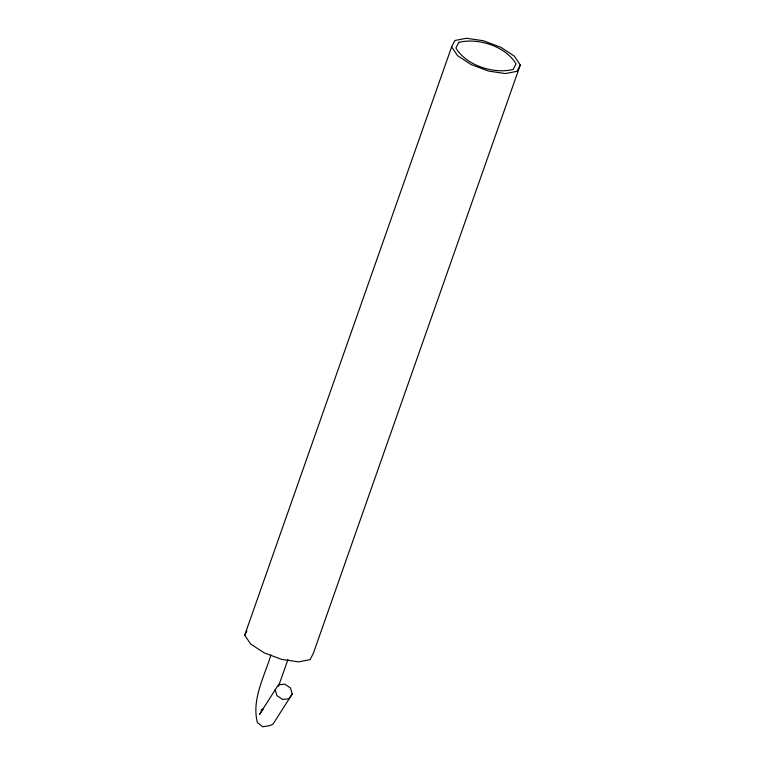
<?xml version="1.0" encoding="UTF-8"?>
<svg xmlns="http://www.w3.org/2000/svg" width="765" height="765" viewBox="0 0 765 765"><rect width="100%" height="100%" fill="white"/><g stroke="black" fill="none" stroke-linecap="round" stroke-linejoin="round"><path stroke-width="1.15" d="M244.704 635.17L451.637 46.866L454.907 40.497L466.507 38.25L483.317 40.736L500.836 47.296L514.376 56.161L520.296 64.958L313.363 653.262L310.093 659.631L298.493 661.878L281.683 659.392L264.164 652.832L250.624 643.977L244.704 635.17L246.885 630.924M270.925 654.936C264.432 676.585 251.475 699.277 257.375 722.562L262.663 726.75L269.443 725.717L272.962 724.178L292.22 694.037L290.48 687.974L284.762 684.159L278.412 684.809L259.526 714.367L263.16 709.021L260.999 709.958M278.498 686.368L287.994 659.411M520.296 64.958L517.016 71.327L505.426 73.574L488.615 71.088L471.097 64.537L457.556 55.673L451.637 46.866M292.22 694.037L288.969 698.789L282.629 699.449L276.911 695.624L275.161 689.561M458.771 42.41L455.902 47.994C466.344 65.522 493.827 74.339 513.162 69.414L516.031 63.83C505.589 46.302 478.096 37.495 458.771 42.41"/></g></svg>
